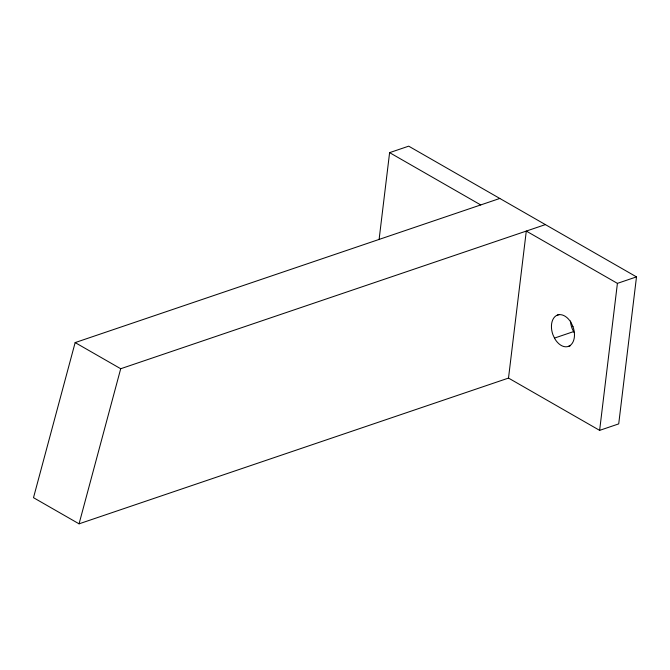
<?xml version="1.0" encoding="UTF-8"?>
<svg xmlns="http://www.w3.org/2000/svg" width="670" height="670" viewBox="0 0 670 670"><rect width="100%" height="100%" fill="white"/><g stroke="black" fill="none" stroke-linecap="round" stroke-linejoin="round"><path stroke-width="1" d="M379.086 239.6L389.605 152.643L408.692 146.169L636.5 276.886L618.712 423.892L599.625 430.366L508.505 378.081L79.06 523.831L33.5 497.684L75.149 342.588L499.82 198.454M508.505 378.081L526.293 231.075L617.413 283.368L636.5 276.886M599.625 430.366L617.413 283.368M79.06 523.831L120.709 368.734L545.38 224.601M557.231 315.16L559.14 314.515M554.492 338.082L573.579 331.608M568.688 346.281L570.597 345.636M389.605 152.643L480.733 204.936M75.149 342.588L120.709 368.734M573.863 332.211L572.038 328.325A16.591 10.795 71.3 0 1 570.538 321.014M572.967 326.642L571.142 322.756A16.591 10.795 71.3 0 0 555.974 315.83A16.591 10.795 71.3 0 0 552.951 334.799L554.777 338.693A16.591 10.795 71.3 0 0 569.944 345.62A16.591 10.795 71.3 0 0 572.967 326.642"/></g></svg>
